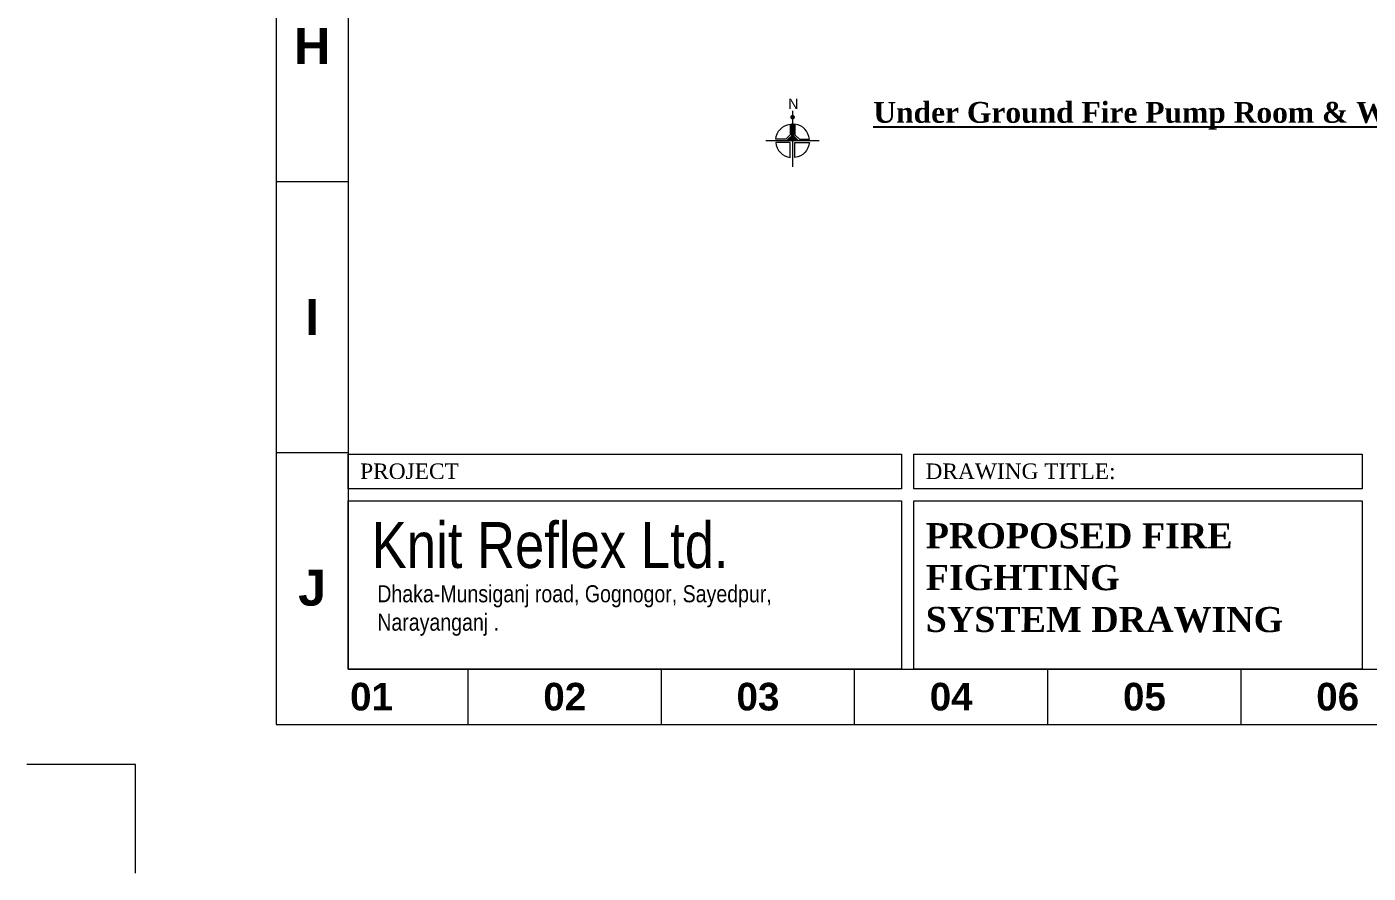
# Model space of a CAD drawing. Header units: inches. Extents: x -98933 to 1585249, y -3352739 to 192771.
# Drawn here: x 12326 to 13875, y 47333 to 48310 of the extents above; entities that cross this region are included whole.
import ezdxf

# ---------------------------------------------------------------- set-up
doc = ezdxf.new("R2010")
doc.units = ezdxf.units.IN
doc.header["$MEASUREMENT"] = 0
doc.layers.get('0').update_dxf_attribs({"lineweight": 0})
doc.layers.get('Defpoints').update_dxf_attribs({"lineweight": 0})
for name, color, linetype, lineweight in [('A-Text', 7, 'Continuous', 0), ('DIM.', 251, 'Continuous', 5), ('DOOR', 222, 'Continuous', 0), ('Inline', 7, 'Continuous', 0), ('Outline', 7, 'Continuous', 0), ('Scale', 7, 'Continuous', 0), ('Scale_Text', 7, 'Continuous', 0), ('Text', 7, 'Continuous', 0), ('TEXT_TITLEBOX', 7, 'Continuous', 13), ('Titelblk', 7, 'Continuous', 25), ('TITLE', 7, 'Continuous', 20)]:
    doc.layers.add(name, color=color, linetype=linetype, lineweight=lineweight)
doc.styles.add('MONOTEXT', font='txt')
doc.styles.add('RS', font='arial.ttf')
doc.styles.add('SHT-TEXT-1', font='times.ttf', dxfattribs={"height": 12})
doc.styles.get("Standard").update_dxf_attribs({"font": 'arialbd.ttf', "height": 24})
doc.styles.add('TEXT', font='arial.ttf')

# ---------------------------------------------------------------- blocks, each defined once
blk = doc.blocks.new('PAGE')
at = {"layer": 'Inline', "color": 252, "lineweight": 15}
blk.add_lwpolyline([(178051640.63, 22656441.11), (178051640.63, 22657235.79), (178050505.36, 22657235.79), (178050505.36, 22656441.11)], close=True, dxfattribs=at)
at = {"layer": 'Outline', "color": 252, "lineweight": 15}
blk.add_line((178050483.42, 22656424.24), (178051662.57, 22656424.24), dxfattribs=at)
blk.add_lwpolyline([(178050483.42, 22657252.66), (178050483.42, 22656424.24)], dxfattribs=at)
at = {"layer": 'Scale', "color": 252, "lineweight": 9}
for p, q in [((178050483.42, 22656590.1), (178050505.36, 22656590.1)), ((178050483.42, 22656507.32), (178050505.36, 22656507.32)), ((178050542.02, 22656424.24), (178050542.02, 22656441.11)), ((178050601.02, 22656424.24), (178050601.02, 22656441.11)), ((178050660.01, 22656424.24), (178050660.01, 22656441.11)), ((178050719.01, 22656424.24), (178050719.01, 22656441.11)), ((178050778.01, 22656424.24), (178050778.01, 22656441.11))]:
    blk.add_line(p, q, dxfattribs=at)
at = {"layer": 'Scale_Text', "color": 252, "lineweight": 13, "attachment_point": 5}
for s, insert, char_height, width in [('H', (178050494.39, 22656631.49), 10.97, 8.3603), ('I', (178050494.39, 22656548.71), 10.97, 8.3603), ('J', (178050494.39, 22656465.93), 10.97, 8.3603), ('01', (178050512.52, 22656432.67), 8.435, 2.5102), ('02', (178050571.52, 22656432.67), 8.435, 2.5102), ('03', (178050630.51, 22656432.67), 8.435, 2.5102), ('04', (178050689.51, 22656432.67), 8.435, 2.5102), ('05', (178050748.51, 22656432.67), 8.435, 2.5102), ('06', (178050807.51, 22656432.67), 8.435, 2.5102)]:
    blk.add_mtext(s, dxfattribs=dict(at, insert=insert, char_height=char_height, width=width))
blk = doc.blocks.new('Title')
at = {"layer": 'Defpoints', "color": 1, "ltscale": 10}
blk.add_lwpolyline([(-102338.3, -88042.4), (-102338.3, -87942.4), (-102438.3, -87942.4)], dxfattribs=at)
at = {"layer": 'Titelblk', "color": 3, "linetype": 'Continuous', "lineweight": 0, "xscale": 3.014611567961765, "yscale": 3.014611567959946, "zscale": 3.014611567966516}
blk.add_blockref('PAGE', (-536855255.8, -68388224), dxfattribs=at)

msp = doc.modelspace()

# ---------------------------------------------------------------- hatches: boundary and pattern name
at = {"layer": 'DOOR'}
h = msp.add_hatch(dxfattribs=at)
h.set_pattern_fill('ANSI31', scale=0.7, style=0)
h.set_pattern_definition([(45, (14428.54564, 54620.645485), (-0.0618718434, 0.0618718434), [])])
h.paths.add_polyline_path([(13211.15, 48183.89), (13211.15, 48197.58, 0.0109633), (13210.21, 48197.6), (13210.21, 48178.68), (13216.37, 48178.68)])
h.paths.add_polyline_path([(13210.21, 48197.6, 0.0109633), (13209.27, 48197.58), (13209.27, 48183.89), (13204.06, 48178.68), (13210.21, 48178.68)])

# ---------------------------------------------------------------- linework, layer by layer
at = {"layer": 'A-Text', "color": 7, "const_width": 2.64}
msp.add_lwpolyline([(13211.53, 48205.37, -1), (13208.9, 48205.37, -1)], format="xyb", close=True, dxfattribs=at)
at = {"layer": 'DOOR', "color": 7}
for points in [[(13210.21, 48212.9), (13210.21, 48148.27)], [(13241.08, 48178.08), (13179.35, 48178.08)]]:
    msp.add_lwpolyline(points, dxfattribs=at)
for points in [[(13207.51, 48197.41), (13207.51, 48197.41), (13207.51, 48185.14), (13202.3, 48179.93), (13190.78, 48179.93), (13190.78, 48179.93, -0.3473795)], [(13204.06, 48178.68), (13209.27, 48183.89), (13209.27, 48183.89), (13209.27, 48197.58, -0.0219293), (13211.15, 48197.58), (13211.15, 48197.58), (13211.15, 48183.89), (13216.37, 48178.68)], [(13212.91, 48185.14), (13218.13, 48179.93), (13229.65, 48179.93), (13229.65, 48179.93, 0.3473795), (13212.91, 48197.41), (13212.91, 48197.41)]]:
    msp.add_lwpolyline(points, format="xyb", close=True, dxfattribs=at)
for points in [[(13190.78, 48176.24, 0.3473795), (13207.51, 48158.75), (13207.51, 48176.24), (13190.78, 48176.24)], [(13229.65, 48176.24, -0.3473795), (13212.91, 48158.75), (13212.91, 48176.24), (13229.65, 48176.24)]]:
    msp.add_lwpolyline(points, format="xyb", dxfattribs=at)
at = {"layer": 'TEXT_TITLEBOX'}
for p, q in [((12697.16, 47776.48), (12697.16, 47816.41)), ((12697.16, 47816.41), (13336.05, 47816.41)), ((13336.05, 47816.41), (13336.05, 47776.48)), ((13350.06, 47776.48), (13350.06, 47816.41)), ((13350.06, 47816.41), (13867.48, 47816.41)), ((13867.48, 47816.41), (13867.48, 47776.48)), ((13336.05, 47776.48), (12697.16, 47776.48)), ((13867.48, 47776.48), (13350.06, 47776.48)), ((12697.16, 47568.08), (12697.16, 47762.46)), ((12697.16, 47762.46), (13336.05, 47762.46)), ((13336.05, 47762.46), (13336.05, 47568.08)), ((13350.06, 47568.08), (13350.06, 47762.46)), ((13350.06, 47762.46), (13867.53, 47762.46)), ((13867.53, 47762.46), (13867.53, 47568.08)), ((13336.05, 47568.08), (12697.16, 47568.08)), ((13867.53, 47568.08), (13350.06, 47568.08))]:
    msp.add_line(p, q, dxfattribs=at)

# ---------------------------------------------------------------- block references
at = {"layer": 'TITLE', "xscale": 1.253909077960998, "yscale": 1.253909077960998, "zscale": 1.253909067584736}
msp.add_blockref('Title', (140774.8, 157729.64), dxfattribs=at)

# ---------------------------------------------------------------- texts
at = {"lineweight": 25, "insert": (13303.4, 48207.06, -48.61), "char_height": 24.0574, "width": 927.0915, "attachment_point": 4}
msp.add_mtext('{\\fTimes New Roman|b1|i0|c0|p18;\\LUnder Ground Fire Pump Room & Water Reservoir Tank} ', dxfattribs=at)
at = {"color": 7, "insert": (13363.9, 47673.56), "char_height": 29, "width": 413.171, "attachment_point": 4, "rotation": 359.97233}
msp.add_mtext('\\pt2106;{\\fTimes New Roman|b1|i0|c0|p18;\\C256;PROPOSED FIRE  FIGHTING  \\PSYSTEM DRAWING }', dxfattribs=at)
at = {"layer": 'A-Text', "color": 7, "insert": (13211.04, 48215.01), "char_height": 11.71, "attachment_point": 2, "rotation": 180, "style": 'RS'}
msp.add_mtext('N', dxfattribs=at)
at = {"layer": 'DIM.', "color": 5, "lineweight": 13, "insert": (12930.39, 47666.8), "char_height": 53.0283, "width": 1436.408, "attachment_point": 5, "style": 'TEXT'}
msp.add_mtext('{\\fArial Narrow|b0|i0|c0|p34;Knit Reflex Ltd.\\C256;\\P\\pt19.90469;\\fSwis721 BT|b1|i0|c0|p34;\\C7; }', dxfattribs=at)
at = {"layer": 'Text', "color": 56, "insert": (12730.94, 47635.77), "char_height": 19.6959, "width": 755.034, "attachment_point": 4, "style": 'MONOTEXT'}
msp.add_mtext('{\\fArial Narrow|b0|i0|c0|p34;\\C7;Dhaka-Munsiganj road, Gognogor, Sayedpur, \\PNarayanganj .}', dxfattribs=at)
at = {"layer": 'TEXT_TITLEBOX', "lineweight": 25, "style": 'SHT-TEXT-1'}
for s, height, p in [('PROJECT', 17.847, (12711.17, 47787.72)), ('DRAWING TITLE:', 17.8468, (13363.66, 47787.72))]:
    msp.add_text(s, height=height, dxfattribs=at).set_placement(p)

doc.saveas('drawing.dxf')
